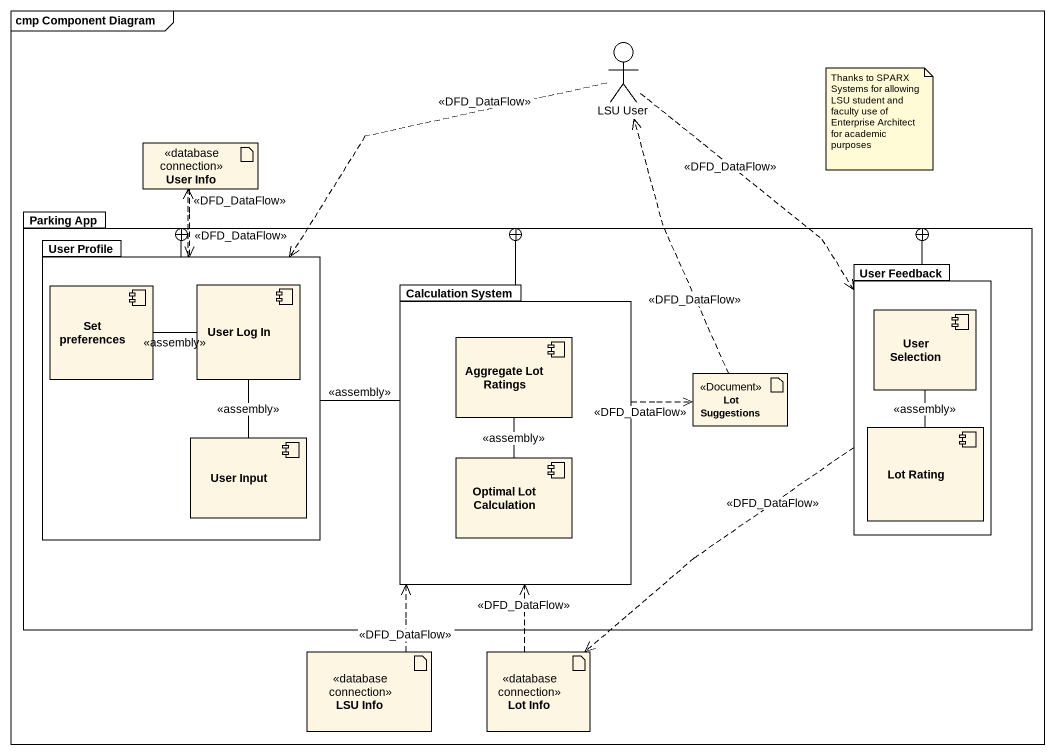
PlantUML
@startuml
mainframe cmp Component Diagram
actor "LSU User" as LSU_User
artifact "User Info" as User_Info <<database connection>>
package "Parking App" as Parking_App {
  package "User Profile" as User_Profile {
    component "Set preferences" as Set_preferences
    component "User Log In" as User_Log_In
    component "User Input" as User_Input
  }
  package "User Feedback" as User_Feedback {
    component "User Selection" as User_Selection
    component "Lot Rating" as Lot_Rating
  }
  package "Calculation System" as Calculation_System {
    component "Aggregate Lot Ratings" as Aggregate_Lot_Ratings
    component "Optimal Lot Calculation" as Optimal_Lot_Calculation
  }
  artifact "Lot Suggestions" as Lot_Suggestions <<Document>>
}
artifact "LSU Info" as LSU_Info <<database connection>>
artifact "Lot Info" as Lot_Info <<database connection>>
LSU_User ..> User_Profile : <<DFD_DataFlow>>
LSU_User ..> User_Feedback : <<DFD_DataFlow>>
User_Info ..> User_Profile : <<DFD_DataFlow>>
User_Profile .up.> User_Info : <<DFD_DataFlow>>
User_Profile -right-+ Parking_App
User_Feedback -left-+ Parking_App
User_Feedback ..> Lot_Info : <<DFD_DataFlow>>
Set_preferences -right- User_Log_In : <<assembly>>
Calculation_System -up-+ Parking_App
Calculation_System -left- User_Profile : <<assembly>>
Calculation_System .right.> Lot_Suggestions : <<DFD_DataFlow>>
Lot_Suggestions .up.> LSU_User : <<DFD_DataFlow>>
User_Input -up- User_Log_In : <<assembly>>
Optimal_Lot_Calculation -up- Aggregate_Lot_Ratings : <<assembly>>
Lot_Rating -up- User_Selection : <<assembly>>
LSU_Info .up.> Calculation_System : <<DFD_DataFlow>>
Lot_Info .up.> Calculation_System : <<DFD_DataFlow>>
note as N1
  Thanks to SPARX Systems for allowing LSU student and faculty use of Enterprise Architect for academic purposes
end note
@enduml
